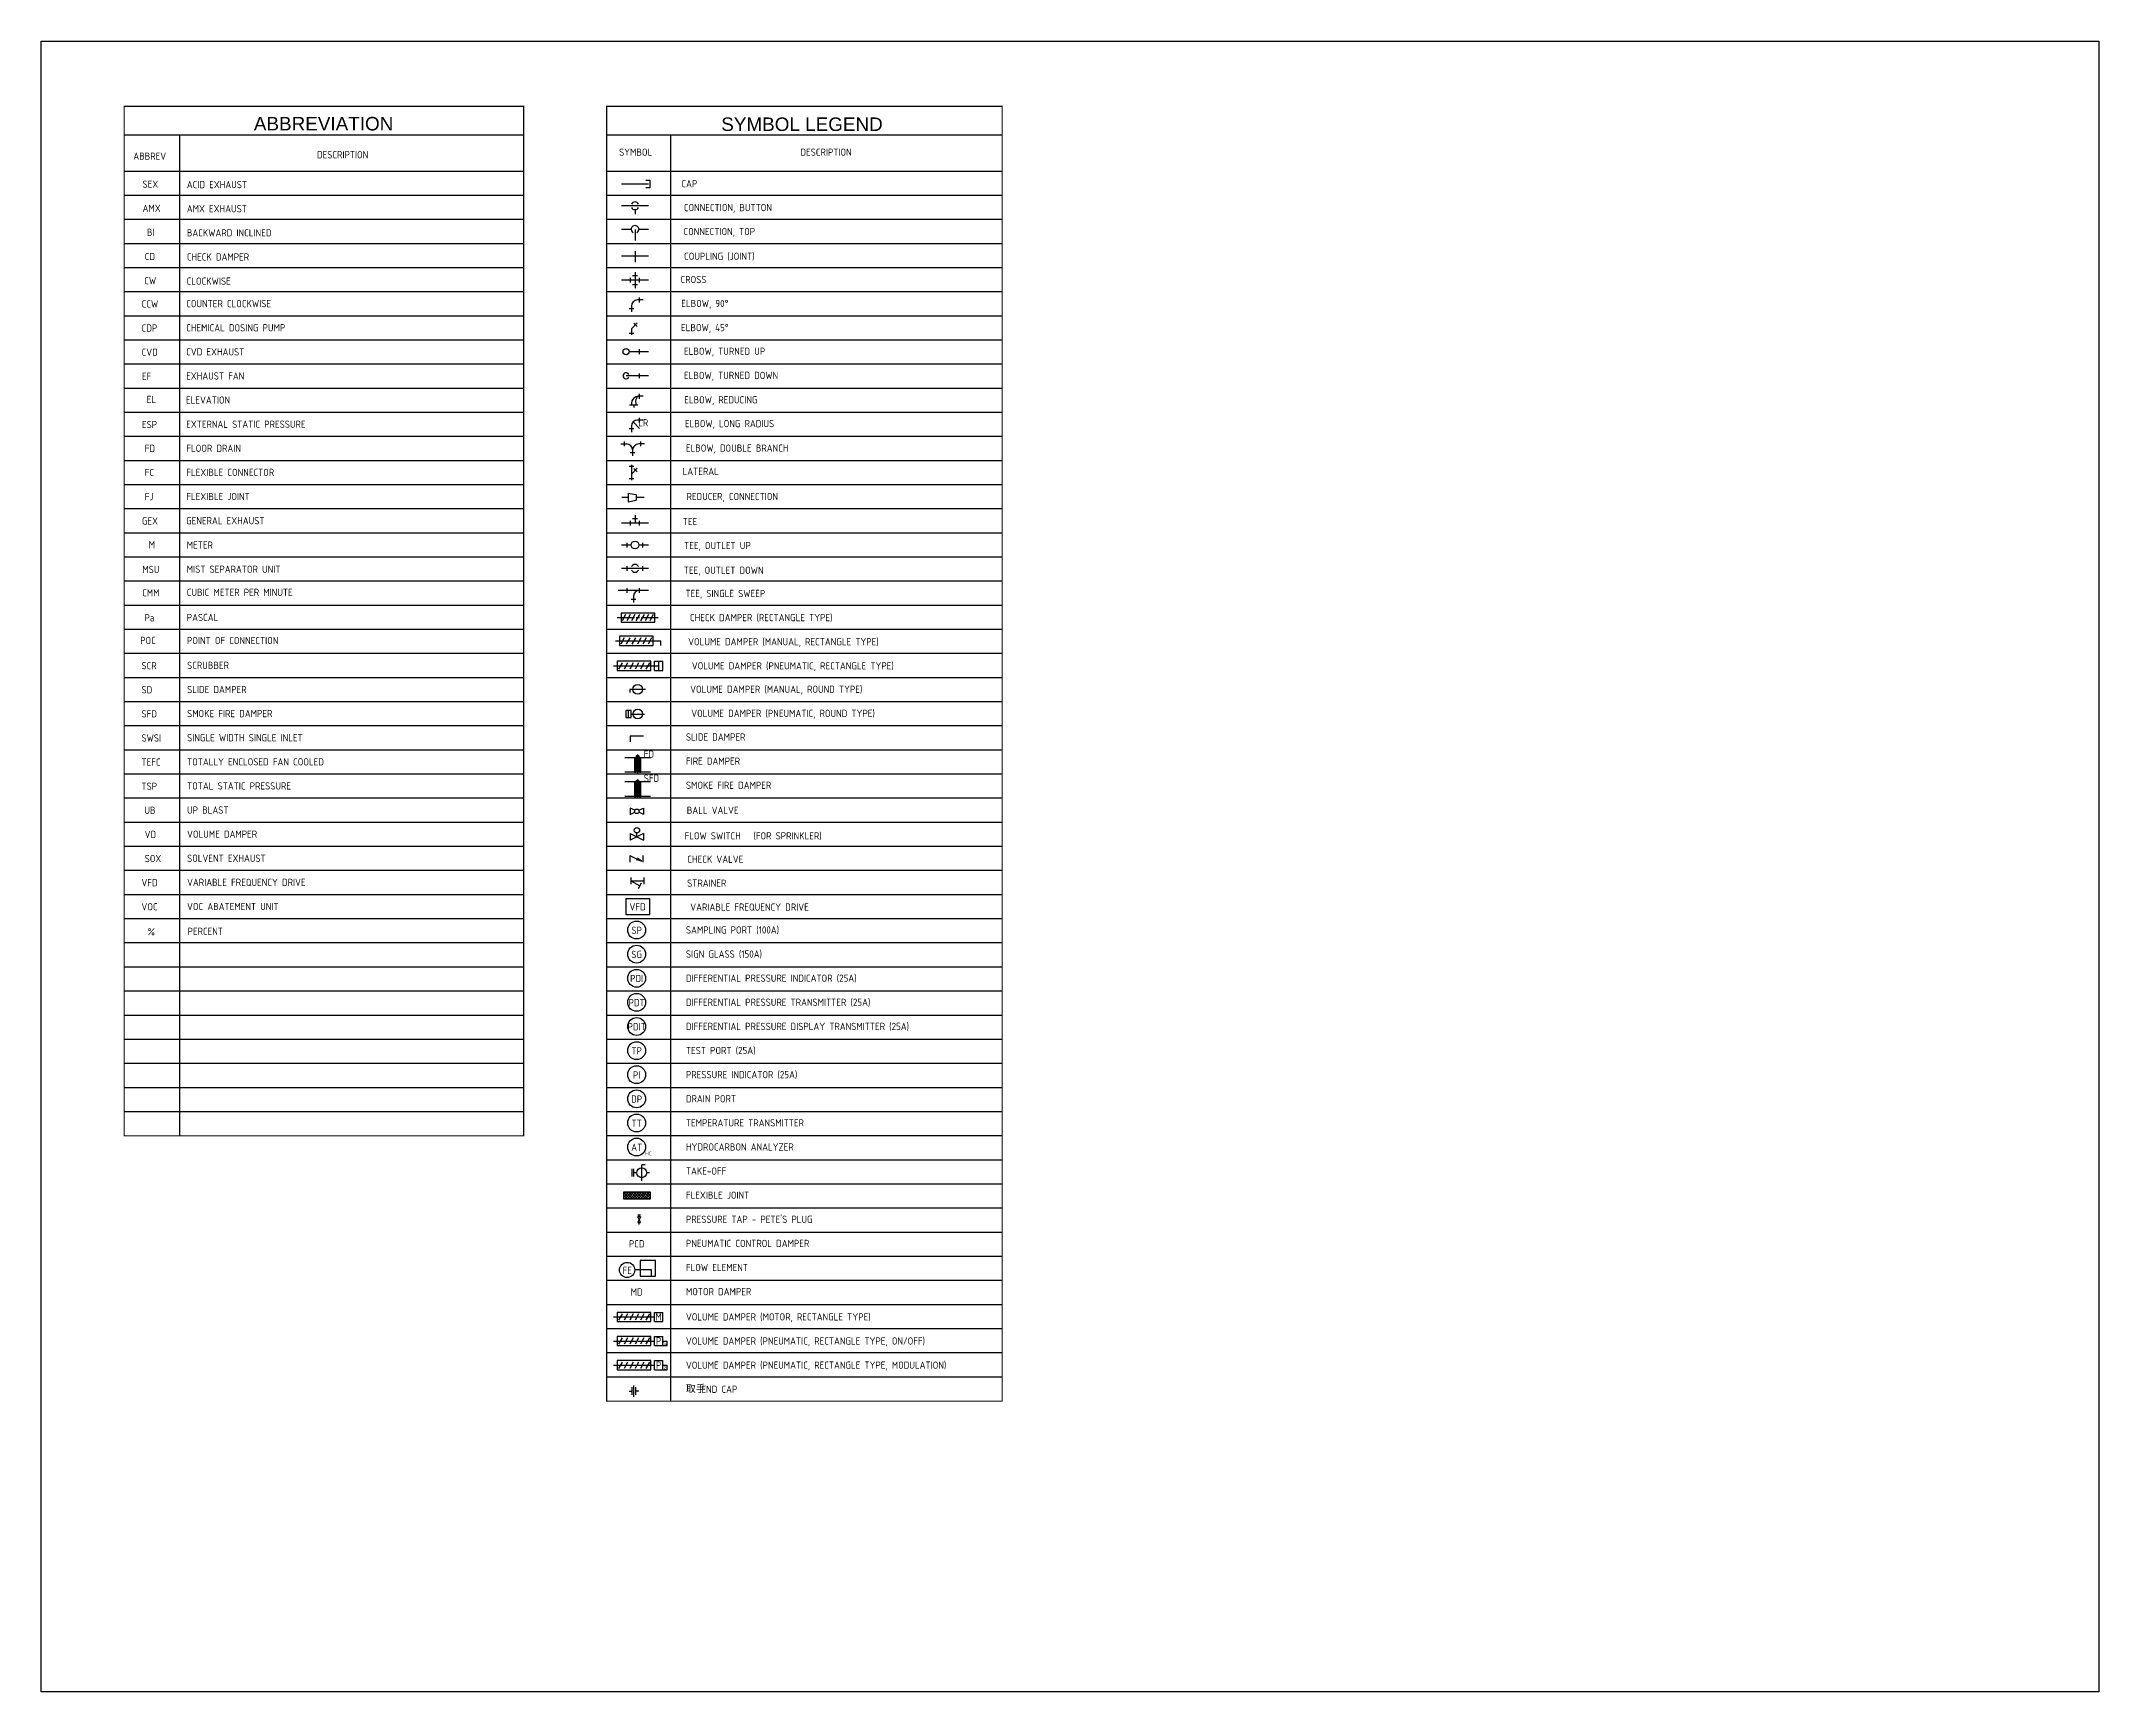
# Model space of a CAD drawing. Extents: x 41366 to 42076, y 84937 to 85507.
import ezdxf
from ezdxf.enums import TextEntityAlignment as Align

# ---------------------------------------------------------------- set-up
doc = ezdxf.new("R2010")
doc.units = 0
doc.header["$LTSCALE"] = 10
for name, color, linetype in [('M-DETL-EQ', 6, 'Continuous'), ('M-DETL-IF', 2, 'Continuous'), ('M-DETL-OF', 5, 'Continuous'), ('M-DETL-TEXT', 3, 'Continuous')]:
    doc.layers.add(name, color=color, linetype=linetype)
doc.styles.add('AA-TXT', font='isocp.shx', dxfattribs={"bigfont": 'chineset.shx'})
doc.styles.add('DD-TXT', font='arial.ttf')

# ---------------------------------------------------------------- blocks, each defined once
blk = doc.blocks.new('BV')
at = {"linetype": 'Continuous'}
for p, q in [((0, 1.54), (2.14, 0.47)), ((0, -1.54), (0, 1.54)), ((6.17, 1.54), (4.03, 0.47)), ((6.17, -1.54), (6.17, 1.54)), ((2.14, -0.47), (0, -1.54)), ((4.03, -0.47), (6.17, -1.54))]:
    blk.add_line(p, q, dxfattribs=at)
blk.add_circle((3.09, 0), 1.06, dxfattribs=at)
blk = doc.blocks.new('A$C56505a03')
at = {"layer": 'M-DETL-TEXT'}
h = blk.add_hatch(color=256, dxfattribs=at)
edge = h.paths.add_edge_path()
edge.add_arc((177.36, 222.89), 0.333, 0, 360)
blk.add_hatch(color=256, dxfattribs=at).paths.add_polyline_path([(176.94, 214.01), (177.78, 214.01), (177.78, 214.55), (176.94, 214.55)])
h = blk.add_hatch(dxfattribs=at)
h.set_pattern_fill('ANSI37', color=256, scale=0.2, style=0)
h.set_pattern_definition([(45, (-1751559.2246, -25560234.2238), (-0.449012806053, 0.449012806053), []), (135, (-1751559.2246, -25560234.2238), (-0.449012806053, -0.449012806053), [])])
h.paths.add_polyline_path([(172.58, 72.33), (181.66, 72.33), (181.66, 69.83), (172.58, 69.83)])
at = {"layer": 'M-DETL-IF'}
for p, q in [((137.97, 437.5), (0, 437.5)), ((19.17, 91.67), (19.17, 437.5)), ((303.25, 437.5), (166.67, 437.5)), ((188.74, 437.5), (188.74, 0)), ((137.97, 425), (0, 425)), ((303.25, 425), (166.67, 425)), ((137.97, 416.67), (0, 416.67)), ((303.25, 416.67), (166.67, 416.67)), ((137.97, 408.33), (0, 408.33)), ((303.25, 408.33), (166.67, 408.33)), ((137.97, 400), (0, 400)), ((303.25, 400), (166.67, 400)), ((137.97, 391.67), (0, 391.67)), ((303.25, 391.67), (166.67, 391.67)), ((137.97, 383.33), (0, 383.33)), ((303.25, 383.33), (166.67, 383.33)), ((137.97, 375), (0, 375)), ((303.25, 375), (166.67, 375)), ((137.97, 366.67), (0, 366.67)), ((303.25, 366.67), (166.67, 366.67)), ((137.97, 358.33), (0, 358.33)), ((303.25, 358.33), (166.67, 358.33)), ((137.97, 350), (0, 350)), ((303.25, 350), (166.67, 350)), ((137.97, 341.67), (0, 341.67)), ((303.25, 341.67), (166.67, 341.67)), ((137.97, 333.33), (0, 333.33)), ((303.25, 333.33), (166.67, 333.33)), ((137.97, 325), (0, 325)), ((303.25, 325), (166.67, 325)), ((137.97, 316.67), (0, 316.67)), ((303.25, 316.67), (166.67, 316.67)), ((137.97, 308.33), (0, 308.33)), ((303.25, 308.33), (166.67, 308.33)), ((137.97, 300), (0, 300)), ((303.25, 300), (166.67, 300)), ((137.97, 291.67), (0, 291.67)), ((303.25, 291.67), (166.67, 291.67)), ((137.97, 283.33), (0, 283.33)), ((303.25, 283.33), (166.67, 283.33)), ((137.97, 275), (0, 275)), ((303.25, 275), (166.67, 275)), ((137.97, 266.67), (0, 266.67)), ((303.25, 266.67), (166.67, 266.67)), ((137.97, 258.33), (0, 258.33)), ((303.25, 258.33), (166.67, 258.33)), ((137.97, 250), (0, 250)), ((303.25, 250), (166.67, 250)), ((137.97, 241.67), (0, 241.67)), ((303.25, 241.67), (166.67, 241.67)), ((137.97, 233.33), (0, 233.33)), ((303.25, 233.33), (166.67, 233.33)), ((137.97, 225), (0, 225)), ((303.25, 225), (166.67, 225)), ((137.97, 216.67), (0, 216.67)), ((303.25, 216.67), (166.67, 216.67)), ((137.97, 208.33), (0, 208.33)), ((303.25, 208.33), (166.67, 208.33)), ((137.97, 200), (0, 200)), ((303.25, 200), (166.67, 200)), ((137.97, 191.67), (0, 191.67)), ((303.25, 191.67), (166.67, 191.67)), ((137.97, 183.33), (0, 183.33)), ((303.25, 183.33), (166.67, 183.33)), ((137.97, 175), (0, 175)), ((303.25, 175), (166.67, 175)), ((137.97, 166.67), (0, 166.67)), ((303.25, 166.67), (166.67, 166.67)), ((137.97, 158.33), (0, 158.33)), ((303.25, 158.33), (166.67, 158.33)), ((137.97, 150), (0, 150)), ((303.25, 150), (166.67, 150)), ((137.97, 141.67), (0, 141.67)), ((303.25, 141.67), (166.67, 141.67)), ((137.97, 133.33), (0, 133.33)), ((303.25, 133.33), (166.67, 133.33)), ((137.97, 125), (0, 125)), ((303.25, 125), (166.67, 125)), ((137.97, 116.67), (0, 116.67)), ((303.25, 116.67), (166.67, 116.67)), ((137.97, 108.33), (0, 108.33)), ((303.25, 108.33), (166.67, 108.33)), ((137.97, 100), (0, 100)), ((303.25, 100), (166.67, 100)), ((303.25, 91.67), (166.67, 91.67)), ((303.25, 83.33), (166.67, 83.33)), ((303.25, 75), (166.67, 75)), ((303.25, 66.67), (166.67, 66.67)), ((303.25, 58.33), (166.67, 58.33)), ((303.25, 50), (166.67, 50)), ((303.25, 41.67), (166.67, 41.67)), ((303.25, 33.33), (166.67, 33.33)), ((303.25, 25), (166.67, 25)), ((303.25, 16.67), (166.67, 16.67)), ((303.25, 8.33), (166.67, 8.33))]:
    blk.add_line(p, q, dxfattribs=at)
at = {"layer": 'M-DETL-OF', "const_width": 0.417}
for points in [[(0, 447.5), (137.97, 447.5), (137.97, 91.67), (0, 91.67)], [(166.67, 447.5), (303.25, 447.5), (303.25, 0), (166.67, 0)]]:
    blk.add_lwpolyline(points, close=True, dxfattribs=at)
at = {"layer": 'M-DETL-TEXT'}
for p, q in [((181.07, 420.59), (171.72, 420.59)), ((180.22, 421.91), (181.57, 421.91)), ((181.57, 421.91), (181.57, 419.26)), ((181.12, 413.09), (171.77, 413.09)), ((181.57, 419.26), (180.22, 419.26)), ((176.44, 411.76), (176.44, 410.16)), ((175.12, 404.95), (171.77, 404.95)), ((176.44, 404.95), (176.44, 401.15)), ((181.12, 404.95), (177.77, 404.95)), ((181.12, 395.7), (171.77, 395.7)), ((176.44, 397.43), (176.44, 393.63)), ((181.12, 387.42), (171.77, 387.42)), ((174.9, 386.61), (174.9, 388.23)), ((175.63, 388.96), (177.25, 388.96)), ((175.63, 385.87), (177.25, 385.87)), ((176.44, 390.16), (176.44, 384.68)), ((177.99, 386.61), (177.99, 388.23)), ((174.38, 377.59), (176, 377.59)), ((175.19, 378.46), (175.19, 376.4)), ((179.29, 380.54), (177.27, 380.54)), ((177.99, 379.73), (177.99, 381.35)), ((175.19, 370.59), (177.24, 372.64)), ((175.19, 370.59), (175.19, 368.49)), ((177.13, 371.39), (175.99, 372.53)), ((174.38, 369.1), (176, 369.1)), ((181.12, 362.68), (174.42, 362.68)), ((177.99, 361.87), (177.99, 363.49)), ((181.12, 354.33), (173.36, 354.33)), ((177.99, 353.52), (177.99, 355.14)), ((174.59, 344.3), (177.37, 344.3)), ((175.19, 344.75), (175.19, 344.3)), ((175.98, 344.3), (175.98, 343.4)), ((176.72, 344.75), (176.72, 344.3)), ((179.29, 347.25), (177.69, 347.25)), ((177.99, 346.44), (177.99, 348.06)), ((174.38, 336.08), (176, 336.08)), ((175.19, 336.95), (175.19, 334.89)), ((177.99, 336.08), (175.8, 338.42)), ((179.29, 339.03), (177.27, 339.03)), ((177.99, 338.22), (177.99, 339.84)), ((171.52, 330.8), (173.54, 330.8)), ((172.82, 329.99), (172.82, 331.61)), ((174.81, 327.84), (176.43, 327.84)), ((175.62, 328.71), (175.62, 326.65)), ((179.72, 330.8), (177.71, 330.8)), ((178.42, 329.99), (178.42, 331.61)), ((174.38, 323.11), (176, 323.11)), ((175.19, 323.61), (175.19, 318.24)), ((175.19, 320.33), (177.24, 322.39)), ((177.13, 321.13), (175.99, 322.28)), ((174.09, 313.82), (176.85, 313.29)), ((174.09, 313.82), (174.09, 310.78)), ((174.38, 318.85), (176, 318.85)), ((176.85, 313.29), (176.85, 311.37)), ((174.09, 312.29), (171.9, 312.29)), ((174.09, 310.84), (176.85, 311.37)), ((176.44, 306.18), (176.44, 303.45)), ((179.66, 312.29), (176.85, 312.29)), ((181.12, 303.45), (171.77, 303.45)), ((174.9, 302.64), (174.9, 304.26)), ((175.63, 304.99), (177.25, 304.99)), ((177.99, 302.64), (177.99, 304.26)), ((175.12, 295.86), (171.77, 295.86)), ((173.77, 295.05), (173.77, 296.67)), ((181.12, 295.86), (177.77, 295.86)), ((179.12, 295.05), (179.12, 296.67)), ((181.07, 287.8), (171.77, 287.8)), ((173.77, 286.98), (173.77, 288.61)), ((179.12, 286.98), (179.12, 288.61)), ((181.12, 280.15), (170.62, 280.15)), ((173.75, 279.34), (173.75, 280.96)), ((175.91, 278.07), (175.91, 276)), ((177.99, 279.34), (177.99, 280.96)), ((170.28, 270.77), (176.27, 270.77)), ((183.24, 272.36), (171.63, 272.36)), ((171.63, 272.36), (171.63, 269.18)), ((173.2, 271.84), (172.02, 269.65)), ((174.79, 271.84), (173.6, 269.65)), ((175.09, 277.2), (176.72, 277.2)), ((176.38, 271.84), (175.19, 269.65)), ((177.96, 271.84), (176.78, 269.65)), ((176.8, 270.77), (178.03, 270.77)), ((179.55, 271.84), (178.36, 269.65)), ((178.69, 270.77), (184.48, 270.77)), ((181.14, 271.84), (179.95, 269.65)), ((182.72, 271.84), (181.54, 269.65)), ((183.24, 269.18), (183.24, 272.36)), ((182.69, 264.33), (171.08, 264.33)), ((171.08, 264.33), (171.08, 261.16)), ((172.75, 263.82), (171.56, 261.63)), ((171.63, 269.18), (183.24, 269.18)), ((174.62, 263.82), (173.43, 261.63)), ((176.56, 263.82), (175.38, 261.63)), ((178.43, 263.82), (177.25, 261.63)), ((180.3, 263.82), (179.11, 261.63)), ((182.17, 263.82), (180.98, 261.63)), ((182.69, 261.16), (182.69, 264.33)), ((169.73, 262.75), (175.72, 262.75)), ((171.08, 261.16), (182.69, 261.16)), ((176.24, 262.75), (177.48, 262.75)), ((178.14, 262.75), (185.41, 262.75)), ((185.41, 261.18), (185.41, 262.75)), ((168.96, 254.1), (174.95, 254.1)), ((181.91, 255.69), (170.31, 255.69)), ((170.31, 255.69), (170.31, 252.51)), ((170.31, 252.51), (181.91, 252.51)), ((171.98, 255.18), (170.79, 252.99)), ((173.85, 255.18), (172.66, 252.99)), ((175.79, 255.18), (174.6, 252.99)), ((175.47, 254.1), (176.7, 254.1)), ((177.66, 255.18), (176.48, 252.99)), ((177.36, 254.1), (184.64, 254.1)), ((179.53, 255.18), (178.34, 252.99)), ((181.4, 255.18), (180.21, 252.99)), ((181.91, 252.51), (181.91, 255.69)), ((183.18, 255.67), (186.09, 255.67)), ((183.18, 252.54), (183.18, 255.67)), ((183.18, 252.54), (186.09, 252.54)), ((184.64, 252.54), (184.64, 255.67)), ((186.09, 252.54), (186.09, 255.67)), ((174.63, 245.98), (174.63, 244.85)), ((180.11, 245.98), (174.63, 245.98)), ((175.08, 238.69), (173.36, 238.69)), ((173.36, 236.21), (173.36, 238.69)), ((173.36, 236.21), (175.08, 236.21)), ((174.22, 236.21), (174.22, 238.69)), ((175.08, 236.21), (175.08, 238.69)), ((175.08, 237.45), (179.75, 237.45)), ((174.71, 229.88), (179.37, 229.88)), ((174.71, 229.88), (174.71, 227.82)), ((181.84, 222.34), (172.88, 222.34)), ((176.53, 222.55), (176.53, 217.14)), ((176.74, 222.89), (177.99, 222.89)), ((177.36, 216.93), (177.36, 223.51)), ((178.19, 222.55), (178.19, 217.14)), ((181.84, 217.34), (172.88, 217.34)), ((181.84, 214.01), (172.88, 214.01)), ((176.53, 214.22), (176.53, 208.8)), ((176.94, 214.01), (176.94, 214.55)), ((176.94, 214.55), (177.78, 214.55)), ((177.36, 208.59), (177.36, 214.84)), ((177.78, 214.01), (177.78, 214.55)), ((178.19, 214.22), (178.19, 208.8)), ((181.84, 209.01), (172.88, 209.01)), ((174.82, 196.13), (174.82, 193.87)), ((174.82, 196.13), (179.34, 193.87)), ((179.34, 196.13), (174.82, 193.87)), ((177.08, 195), (177.08, 196.34)), ((179.34, 196.13), (179.34, 193.87)), ((174.62, 188.56), (178.67, 186.59)), ((174.62, 188.56), (174.62, 186.3)), ((178.67, 186.59), (176.98, 187.04)), ((178.67, 186.59), (177.27, 187.64)), ((179.15, 188.56), (179.15, 186.3)), ((174.98, 180.96), (174.98, 178.7)), ((174.98, 179.83), (178.05, 178.06)), ((174.98, 179.83), (179.51, 179.83)), ((178.61, 179.04), (177.48, 177.08)), ((179.51, 180.96), (179.51, 178.7)), ((175.41, 77.6), (175.41, 80.27)), ((176.08, 77.6), (176.08, 80.27)), ((177.08, 78.93), (176.08, 78.93)), ((178.78, 76.19), (178.78, 81.67)), ((179.91, 81.67), (178.78, 81.67)), ((181.48, 78.93), (180.48, 78.93)), ((178.35, 64.26), (177.37, 64.26)), ((177.86, 63.74), (177.86, 64.26)), ((178.35, 63.74), (177.37, 63.74)), ((178.35, 63.74), (177.37, 61.78)), ((178.35, 61.78), (177.37, 63.74)), ((177.37, 61.78), (178.35, 61.78)), ((177.86, 61), (177.86, 61.78)), ((182.16, 45.33), (176.33, 45.33)), ((182.16, 43.22), (182.16, 45.33)), ((168.96, 29.1), (174.95, 29.1)), ((181.91, 30.69), (170.31, 30.69)), ((170.31, 30.69), (170.31, 27.51)), ((171.98, 30.18), (170.79, 27.99)), ((173.85, 30.18), (172.66, 27.99)), ((175.79, 30.18), (174.6, 27.99)), ((175.47, 29.1), (176.7, 29.1)), ((177.66, 30.18), (176.48, 27.99)), ((177.36, 29.1), (183.18, 29.1)), ((179.53, 30.18), (178.34, 27.99)), ((181.4, 30.18), (180.21, 27.99)), ((181.91, 27.51), (181.91, 30.69)), ((183.18, 27.54), (183.18, 30.67)), ((183.18, 30.67), (186.09, 30.67)), ((186.09, 27.54), (186.09, 30.67)), ((170.31, 27.51), (181.91, 27.51)), ((181.91, 22.36), (170.31, 22.36)), ((170.31, 22.36), (170.31, 19.18)), ((171.98, 21.84), (170.79, 19.66)), ((173.85, 21.84), (172.66, 19.66)), ((175.79, 21.84), (174.6, 19.66)), ((177.66, 21.84), (176.48, 19.66)), ((179.53, 21.84), (178.34, 19.66)), ((181.4, 21.84), (180.21, 19.66)), ((181.91, 19.18), (181.91, 22.36)), ((183.18, 27.54), (186.09, 27.54)), ((183.18, 19.21), (183.18, 22.33)), ((183.18, 22.33), (186.09, 22.33)), ((186.09, 19.21), (186.09, 22.33)), ((168.96, 20.77), (174.95, 20.77)), ((170.31, 19.18), (181.91, 19.18)), ((175.47, 20.77), (176.7, 20.77)), ((177.36, 20.77), (183.18, 20.77)), ((183.18, 19.21), (186.09, 19.21)), ((186.09, 19.21), (186.09, 20.77)), ((186.09, 20.77), (187.54, 20.77)), ((186.09, 19.21), (187.54, 19.21)), ((187.54, 19.21), (187.54, 20.77)), ((168.96, 12.44), (174.95, 12.44)), ((181.91, 14.03), (170.31, 14.03)), ((170.31, 14.03), (170.31, 10.85)), ((170.31, 10.85), (181.91, 10.85)), ((171.98, 13.51), (170.79, 11.32)), ((173.85, 13.51), (172.66, 11.32)), ((175.79, 13.51), (174.6, 11.32)), ((175.47, 12.44), (176.7, 12.44)), ((177.66, 13.51), (176.48, 11.32)), ((177.36, 12.44), (183.18, 12.44)), ((179.53, 13.51), (178.34, 11.32)), ((181.4, 13.51), (180.21, 11.32)), ((181.91, 10.85), (181.91, 14.03)), ((183.18, 10.87), (183.18, 14)), ((183.18, 14), (186.09, 14)), ((183.18, 10.87), (186.09, 10.87)), ((186.09, 10.87), (186.09, 14)), ((186.09, 10.87), (186.09, 12.44)), ((186.09, 12.44), (187.54, 12.44)), ((186.09, 10.87), (187.54, 10.87)), ((187.54, 10.87), (187.54, 12.44)), ((174.42, 3.47), (175.42, 3.47)), ((175.41, 2.14), (175.41, 4.81)), ((176.08, 1.55), (176.08, 5.39)), ((176.75, 2.14), (176.75, 4.81)), ((177.75, 3.47), (176.75, 3.47))]:
    blk.add_line(p, q, dxfattribs=at)
blk.add_lwpolyline([(175.8, 338.42, 0, 0.233, 0), (176.28, 337.91, 0, 0.233, 0)], format="xyseb", dxfattribs=at)
for points in [[(176.74, 222.34), (176.32, 222.34), (176.32, 217.34), (176.74, 217.34)], [(177.78, 221.93), (176.94, 221.93), (176.94, 217.76), (177.78, 217.76)], [(178.4, 222.34), (177.99, 222.34), (177.99, 217.34), (178.4, 217.34)], [(176.74, 214.01), (176.32, 214.01), (176.32, 209.01), (176.74, 209.01)], [(177.78, 213.59), (176.94, 213.59), (176.94, 209.43), (177.78, 209.43)], [(178.4, 214.01), (177.99, 214.01), (177.99, 209.01), (178.4, 209.01)], [(173.23, 173.56), (173.23, 168.22), (181.51, 168.22), (181.51, 173.56)], [(172.58, 72.33), (181.66, 72.33), (181.66, 69.83), (172.58, 69.83)], [(178.19, 43.22), (183.52, 43.22), (183.52, 48.55), (178.19, 48.55)]]:
    blk.add_lwpolyline(points, close=True, dxfattribs=at)
for centre, radius in [((173.36, 362.68), 1.06), ((176.44, 295.86), 1.33), ((177.37, 245.98), 1.7), ((177.41, 237.45), 1.67), ((177.36, 222.89), 0.333), ((177.08, 197.28), 0.932), ((177, 162.81), 3.08), ((177, 154.47), 3.08), ((177, 146.14), 3.08), ((177, 137.81), 3.08), ((177, 129.47), 3.08), ((177, 121.14), 3.08), ((177, 112.81), 3.08), ((177, 104.47), 3.08), ((177, 96.14), 3.08), ((177, 87.81), 3.08), ((178.78, 78.93), 1.7), ((173.7, 45.33), 2.63)]:
    blk.add_circle(centre, radius, dxfattribs=at)
for centre, radius, start, end in [((176.44, 413.09), 1.33, 25.06525, 154.93475), ((176.44, 413.09), 1.33, 205.06525, 334.93475), ((176.44, 404.95), 1.33, 298.48695, 240.34345), ((177.27, 378.46), 2.08, 90, 180), ((173.36, 354.33), 1.06, 25.9817, 334.0183), ((177.69, 344.75), 2.5, 90, 180), ((178.56, 345.48), 1.98, 116.23104, 201.63611), ((177.27, 336.95), 2.08, 90, 180), ((173.54, 328.71), 2.08, 0, 90), ((177.71, 328.71), 2.08, 90, 180), ((176.44, 287.8), 1.33, 26.33368, 153.66632), ((176.44, 287.8), 1.33, 206.33368, 333.66632), ((177.99, 278.07), 2.08, 90, 180)]:
    blk.add_arc(centre, radius, start, end, dxfattribs=at)
at = {"layer": 'M-DETL-TEXT', "xscale": 0.7333333333333343, "yscale": 0.7333333333333343, "zscale": 0.7333333333333343, "rotation": 180}
blk.add_blockref('BV', (179.34, 203.84), dxfattribs=at)
at = {"layer": 'M-DETL-EQ', "style": 'DD-TXT'}
for s, p in [('ABBREVIATION', (68.87, 439.14)), ('SYMBOL LEGEND', (234.12, 438.95))]:
    blk.add_text(s, height=4.6667, dxfattribs=at).set_placement(p, align=Align.CENTER)
at = {"layer": 'M-DETL-TEXT', "style": 'AA-TXT'}
for s, height, p in [('ABBREV', 2.5, (8.81, 429)), ('DESCRIPTION', 2.5, (75.45, 429.5)), ('SYMBOL', 2.5, (176.66, 430.38)), ('DESCRIPTION', 2.5, (242.43, 430.38)), ('CAP', 2.5, (195.2, 419.5)), ('CONNECTION, BUTTON', 2.5, (208.52, 411.23)), ('CONNECTION, TOP', 2.5, (205.56, 402.94)), ('COUPLING (JOINT)', 2.5, (205.56, 394.4)), ('CROSS', 2.5, (196.66, 386.38)), ('ELBOW, 90%%D', 2.5, (200.55, 378.09)), ('ELBOW, 45%%D', 2.5, (200.55, 369.76)), ('ELBOW, TURNED UP', 2.5, (207.39, 361.58)), ('ELBOW, TURNED DOWN', 2.5, (209.63, 353.23)), ('ELBOW, REDUCING', 2.5, (206.09, 344.8)), ('ELBOW, LONG RADIUS', 2.5, (209.1, 336.58)), ('ELBOW, DOUBLE BRANCH', 2.5, (211.73, 328.11)), ('LATERAL', 2.5, (199.13, 320.05)), ('REDUCER, CONNECTION', 2.5, (210.04, 311.37)), ('TEE', 2.5, (195.42, 302.72)), ('TEE, OUTLET UP', 2.5, (204.9, 294.44)), ('TEE, OUTLET DOWN', 2.5, (207.07, 285.89)), ('TEE, SINGLE SWEEP', 2.5, (207.65, 277.87)), ('CHECK DAMPER (RECTANGLE TYPE)', 2.5, (220.05, 269.54)), ('VOLUME DAMPER (MANUAL, RECTANGLE TYPE)', 2.5, (227.72, 261.2)), ('VOLUME DAMPER (PNEUMATIC, RECTANGLE TYPE)', 2.5, (230.95, 252.87)), ('VOLUME DAMPER (MANUAL, ROUND TYPE)', 2.5, (225.24, 244.77)), ('VOLUME DAMPER (PNEUMATIC, ROUND TYPE)', 2.5, (227.58, 236.44)), ('BALL VALVE', 2.5, (203.27, 202.95)), ('FLOW SWITCH', 2.5, (203.27, 194.11)), ('(FOR SPRINKLER)', 2.5, (229.14, 194.11)), ('CHECK VALVE', 2.5, (204.18, 186.03)), ('STRAINER', 2.5, (201.21, 177.78)), ('VARIABLE FREQUENCY DRIVE', 2.5, (216, 169.49)), ('SP', 2.5, (177.01, 161.47)), ('SG', 2.5, (177.01, 153.14)), ('PDI', 2.5, (177.01, 144.81)), ('PDT', 2.5, (177.01, 136.47)), ('PDIT', 2.5, (177.01, 128.14)), ('TP', 2.5, (177.01, 119.81)), ('PI', 2.5, (177.01, 111.47)), ('DP', 2.5, (177.01, 103.14)), ('TT', 2.5, (177.01, 94.81)), ('AT', 2.5, (177.01, 86.47)), ('HC', 1.25, (181.09, 84.94)), ('PCD', 2.5, (177.01, 53.14)), ('FE', 2.5, (173.78, 43.93)), ('MD', 2.5, (177.01, 36.47)), ('M', 2.5, (184.59, 27.86)), ('P', 2.5, (184.59, 19.53)), ('S', 1.25, (186.79, 19.37)), ('P', 2.5, (184.59, 11.19)), ('z', 1.25, (186.79, 11.03))]:
    blk.add_text(s, height=height, dxfattribs=at).set_placement(p, align=Align.CENTER)
for s, p in [('SEX', (6.34, 419.32)), ('ACID EXHAUST', (21.62, 419.17)), ('AMX', (6.34, 410.99)), ('AMX EXHAUST', (21.62, 410.84)), ('BI', (7.82, 402.66)), ('BACKWARD INCLINED', (21.62, 402.5)), ('CD', (7.09, 394.32)), ('CHECK DAMPER', (21.62, 394.17)), ('CW', (6.93, 385.97)), ('CLOCKWISE', (21.56, 385.81)), ('CCW', (6.02, 377.93)), ('COUNTER CLOCKWISE', (21.4, 378.03)), ('CDP', (6.02, 369.6)), ('CHEMICAL DOSING PUMP', (21.4, 369.69)), ('CVD', (6.02, 361.26)), ('CVD EXHAUST', (21.4, 361.36)), ('EF', (6.12, 352.93)), ('EXHAUST FAN', (21.4, 353.03)), ('EL', (7.78, 344.92)), ('ELEVATION', (21.35, 344.72)), ('ESP', (6.12, 336.26)), ('EXTERNAL STATIC PRESSURE', (21.4, 336.36)), ('LR', (177.53, 336.87)), ('FD', (7.1, 328)), ('FLOOR DRAIN', (21.47, 328.04)), ('FC', (7.1, 319.67)), ('FLEXIBLE CONNECTOR', (21.47, 319.71)), ('FJ', (7.1, 311.33)), ('FLEXIBLE JOINT', (21.47, 311.38)), ('GEX', (6.12, 302.93)), ('GENERAL EXHAUST', (21.4, 303.03)), ('M', (8.46, 294.73)), ('METER', (21.6, 294.59)), ('MIST SEPARATOR UNIT', (21.6, 286.25)), ('CMM', (6.19, 278.09)), ('CUBIC METER PER MINUTE', (21.6, 278.25)), ('Pa', (7, 269.48)), ('PASCAL', (21.61, 269.58)), ('POC', (5.52, 261.65)), ('POINT OF CONNECTION', (21.67, 261.6)), ('SCR', (5.96, 252.93)), ('SCRUBBER', (21.71, 253.03)), ('SD', (5.96, 244.6)), ('SLIDE DAMPER', (21.71, 244.69)), ('SFD', (5.96, 236.26)), ('SMOKE FIRE DAMPER', (21.71, 236.36)), ('SWSI', (5.96, 227.93)), ('SINGLE WIDTH SINGLE INLET', (21.71, 228.03)), ('TEFC', (5.96, 219.6)), ('TOTALLY ENCLOSED FAN COOLED', (21.71, 219.69)), ('TSP', (5.96, 211.26)), ('TOTAL STATIC PRESSURE', (21.71, 211.36)), ('UB', (6.97, 202.93)), ('UP BLAST', (21.71, 203.03)), ('VD', (7.06, 194.6)), ('VOLUME DAMPER', (21.71, 194.69)), ('SOX', (7.06, 186.26)), ('SOLVENT EXHAUST', (21.71, 186.36)), ('VFD', (5.96, 177.93)), ('VARIABLE FREQUENCY DRIVE', (21.71, 178.03)), ('VOC', (5.96, 169.6)), ('VOC ABATEMENT UNIT', (21.71, 169.69)), ('PERCENT', (21.87, 161.12)), ('%', (8.1, 160.97)), ('VOLUME DAMPER (MOTOR, RECTANGLE TYPE)', (194.03, 27.87)), ('VOLUME DAMPER (PNEUMATIC, RECTANGLE TYPE, ON/OFF)', (194.03, 19.54)), ('VOLUME DAMPER (PNEUMATIC, RECTANGLE TYPE, MODULATION)', (194.03, 11.2)), ('取手', (194.03, 2.87)), ('END CAP', (199.39, 2.87))]:
    blk.add_text(s, height=2.5, dxfattribs=at).set_placement(p)
for s, p in [('MSU', (9.21, 287.44)), ('VFD', (177.33, 170.83))]:
    blk.add_text(s, height=2.5, dxfattribs=at).set_placement(p, align=Align.MIDDLE)
for s, p in [('SLIDE DAMPER', (194.03, 229.51)), ('FD', (179.46, 223.6)), ('FIRE DAMPER', (194.03, 221.18)), ('SFD', (179.46, 215.27)), ('SMOKE FIRE DAMPER', (194.03, 212.84)), ('SAMPLING PORT (100A)', (194.03, 162.84)), ('SIGN GLASS (150A)', (194.03, 154.51)), ('DIFFERENTIAL PRESSURE INDICATOR (25A)', (194.03, 146.18)), ('DIFFERENTIAL PRESSURE TRANSMITTER (25A)', (194.03, 137.84)), ('DIFFERENTIAL PRESSURE DISPLAY TRANSMITTER (25A)', (194.03, 129.51)), ('TEST PORT (25A)', (194.03, 121.18)), ('PRESSURE INDICATOR (25A)', (194.03, 112.84)), ('DRAIN PORT', (194.03, 104.51)), ('TEMPERATURE TRANSMITTER', (194.03, 96.18)), ('HYDROCARBON ANALYZER', (194.03, 87.84)), ('TAKE-OFF', (194.03, 79.51)), ('FLEXIBLE JOINT', (194.03, 71.18)), ("PRESSURE TAP - PETE'S PLUG", (194.03, 62.84)), ('PNEUMATIC CONTROL DAMPER', (194.03, 54.51)), ('FLOW ELEMENT', (194.03, 46.18)), ('MOTOR DAMPER', (194.03, 37.84))]:
    blk.add_text(s, height=2.5, dxfattribs=at).set_placement(p, align=Align.MIDDLE_LEFT)

msp = doc.modelspace()

# ---------------------------------------------------------------- linework, layer by layer
at = {"layer": 'DEFPOINTS', "color": 1}
msp.add_lwpolyline([(41365.57, 85507.15), (42076.35, 85507.15), (42076.35, 84936.69), (41365.57, 84936.69)], close=True, dxfattribs=at)

# ---------------------------------------------------------------- block references
msp.add_blockref('A$C56505a03', (41394.26, 85037.15))

doc.saveas('drawing.dxf')
